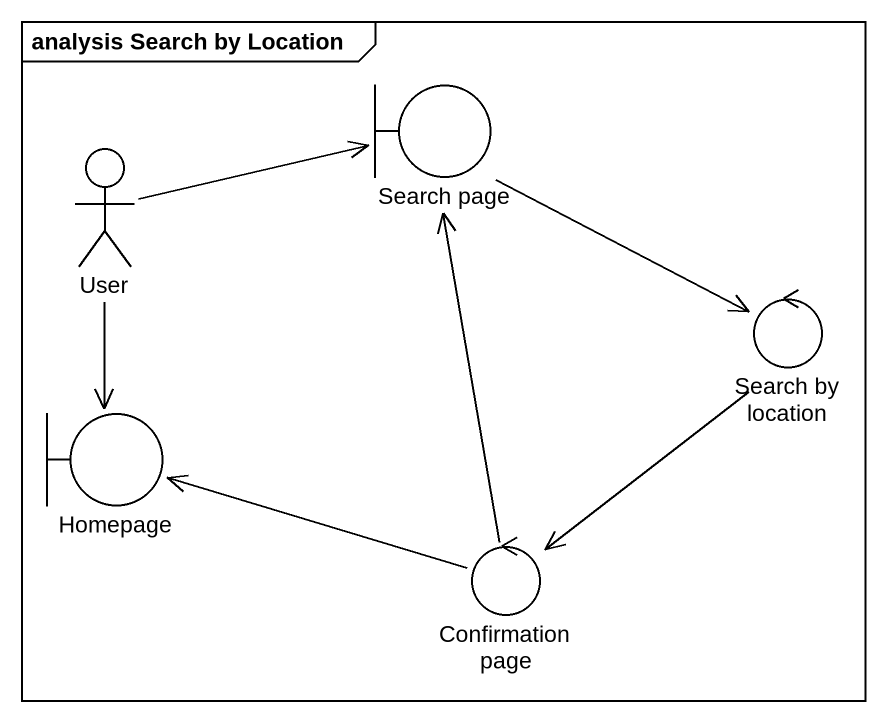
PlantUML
@startuml
mainframe analysis Search by Location
actor User
boundary "Search page" as Search_page
control "Search by location" as Search_by_location
boundary Homepage
control "Confirmation page" as Confirmation_page
User -right-> Search_page
User --> Homepage
Search_page --> Search_by_location
Search_by_location --> Confirmation_page
Confirmation_page -up-> Search_page
Confirmation_page -left-> Homepage
@enduml
